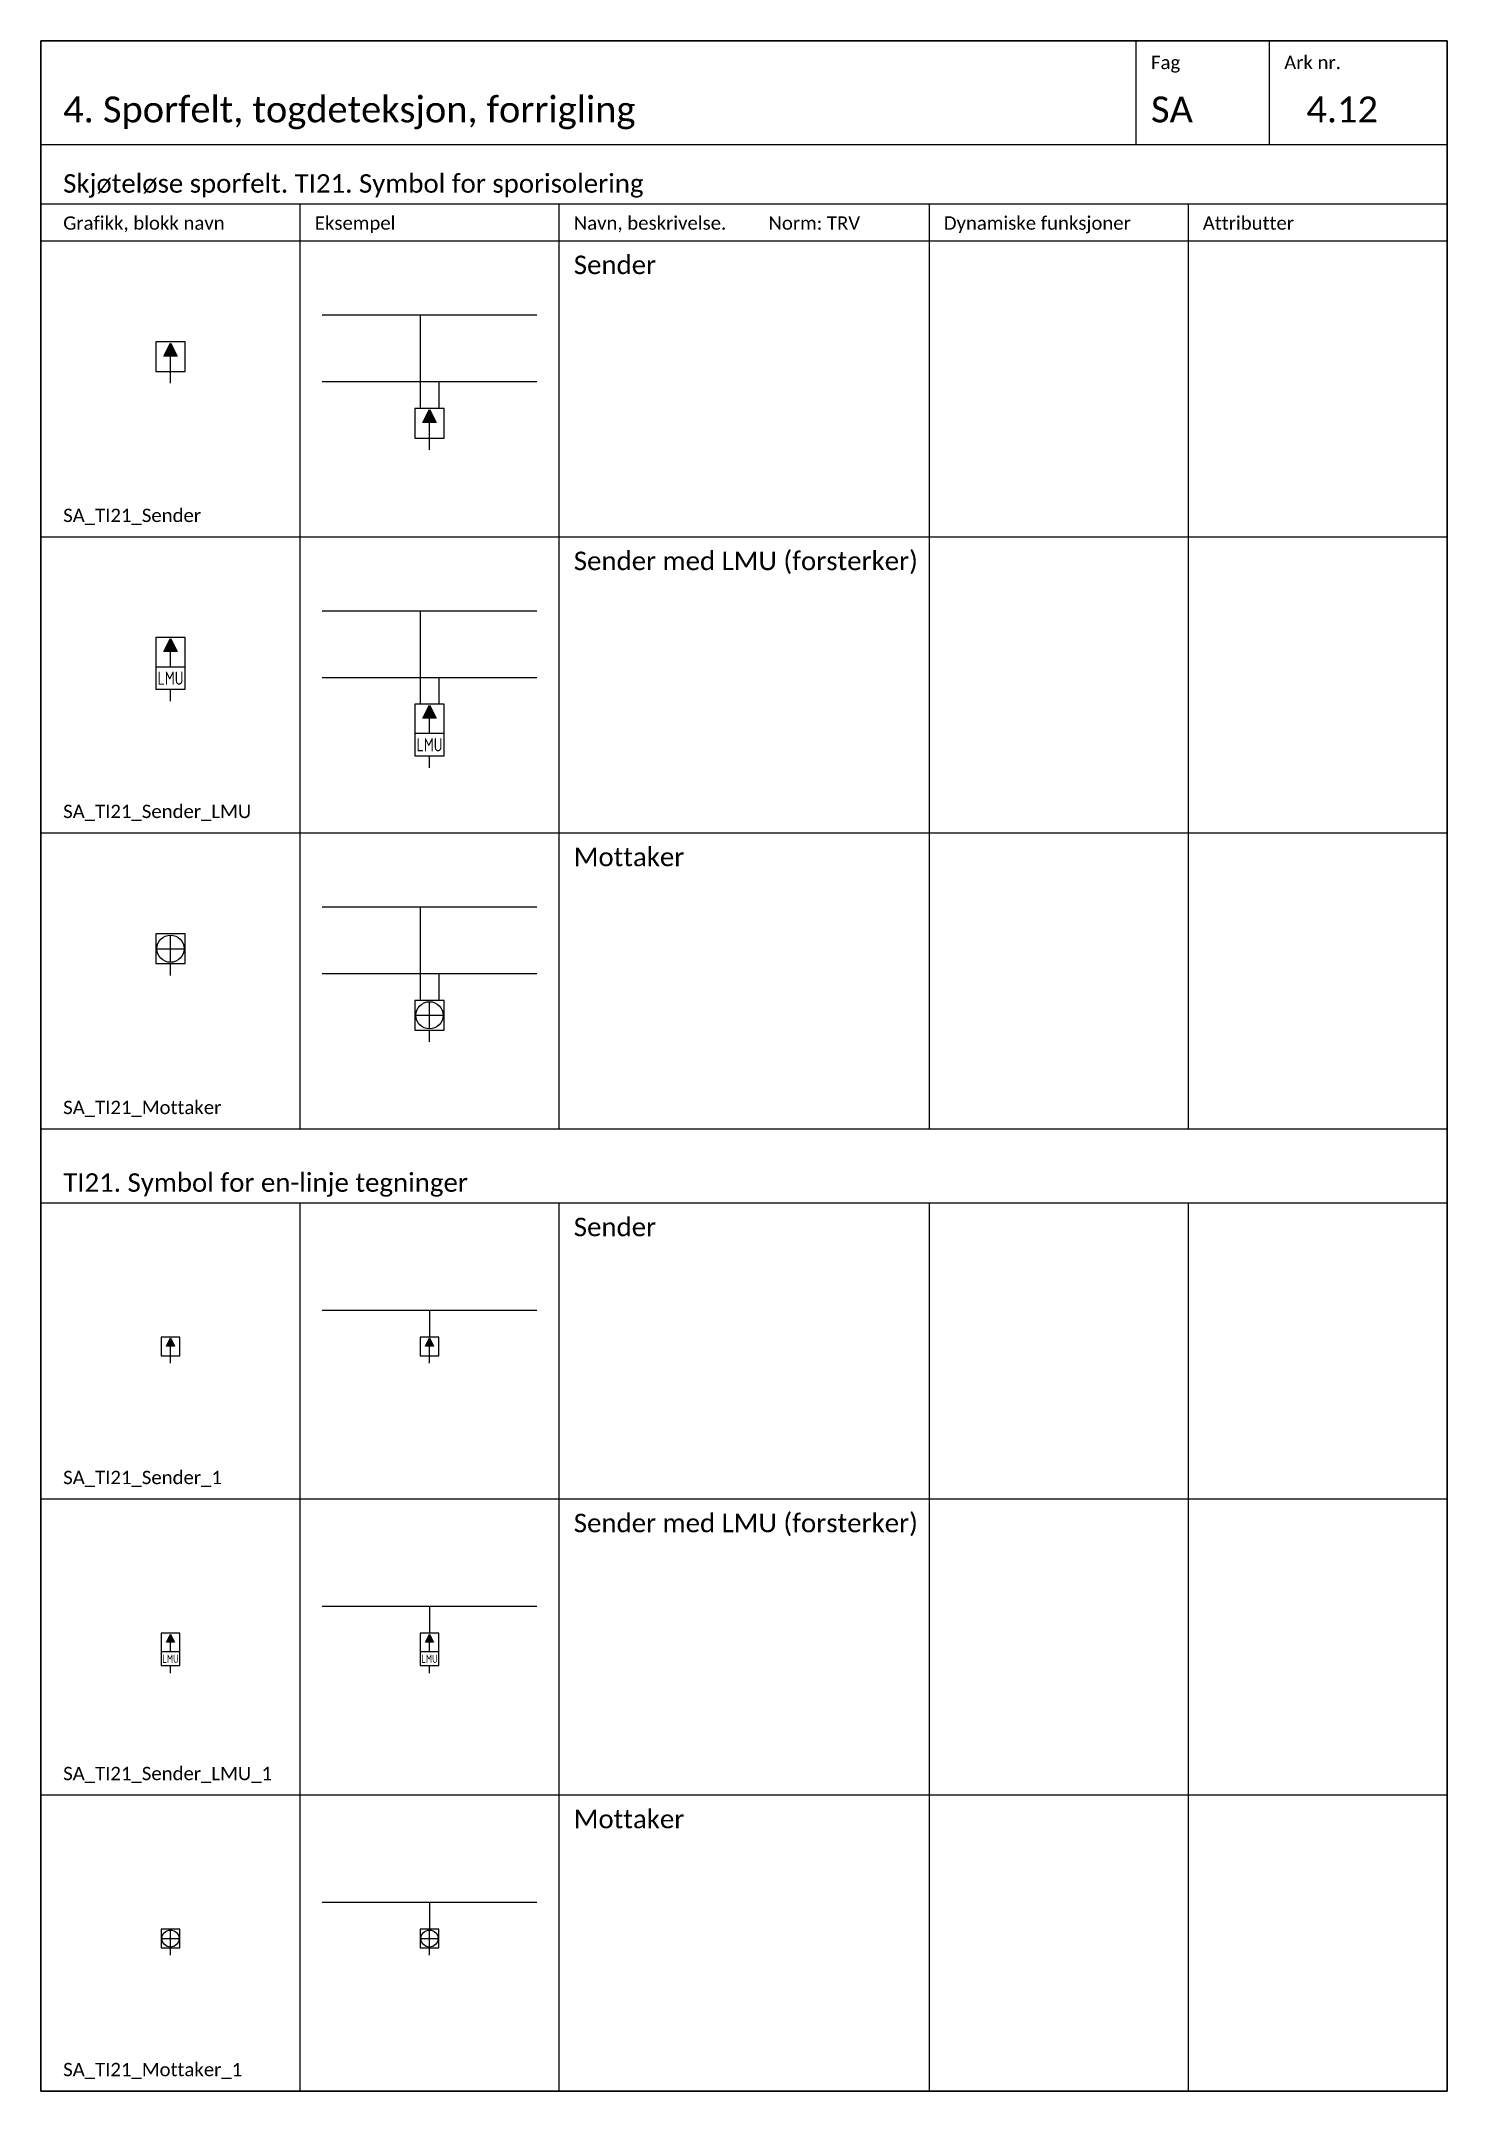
# Paper-space layout 'Layout1' of a CAD drawing. Header units: millimetres. Extents: x 0 to 190, y 0 to 277.
# The model-space entities are those that its viewports show. They can reach past a viewport. Long polylines and large blocks are cut down to what shows.
import ezdxf
from ezdxf.enums import TextEntityAlignment as Align

# ---------------------------------------------------------------- set-up
doc = ezdxf.new("R2010")
doc.units = ezdxf.units.MM
for name, color, linetype in [('RAMME', 5, 'Continuous'), ('RAMME SYMBOLER', 4, 'Continuous'), ('RAMME TEKST', 7, 'Continuous'), ('SIG-Komponenter', 2, 'Continuous'), ('SIG-SPOR enlinje', 5, 'Continuous'), ('SIG-SPOR-I', 1, 'Continuous'), ('SIG_ATT_Tekst18', 4, 'Continuous')]:
    doc.layers.add(name, color=color, linetype=linetype)
doc.styles.add('Calibri', font='calibri.ttf')
doc.styles.add('ISOCP', font='isocp.shx', dxfattribs={"width": 0.9})

# ---------------------------------------------------------------- blocks, each defined once
blk = doc.blocks.new('SA_TI21_Sender')
at = {"linetype": 'ByBlock', "lineweight": -2}
h = blk.add_hatch(color=0, dxfattribs=at)
h.dxf.hatch_style = 1
h.paths.add_polyline_path([(0, -0.16), (0.88, -1.92), (-0.88, -1.92)])
at = {"color": 0, "linetype": 'ByBlock', "lineweight": -2}
for points in [[(2, 0), (-2, 0)], [(-2, 0), (-2, -4)], [(2, -4), (2, 0)], [(0, -5.6), (0, -1.92)], [(-2, -4), (2, -4)]]:
    blk.add_lwpolyline(points, dxfattribs=at)
for points in [[(0, -0.16), (0.88, -1.92), (-0.88, -1.92)], [(0, -0.52), (0.62, -1.76), (-0.62, -1.76)], [(0, -0.88), (0.36, -1.6), (-0.36, -1.6)], [(0, -1.23), (0.1, -1.44), (-0.1, -1.44)]]:
    blk.add_lwpolyline(points, close=True, dxfattribs=at)
blk = doc.blocks.new('SA_TI21_Sender_LMU')
at = {"linetype": 'ByBlock', "lineweight": -2}
h = blk.add_hatch(color=0, dxfattribs=at)
h.dxf.hatch_style = 1
h.paths.add_polyline_path([(0, -0.16), (0.88, -1.92), (-0.88, -1.92)])
at = {"color": 0, "linetype": 'ByBlock', "lineweight": -2}
for points in [[(2, 0), (-2, 0)], [(-2, 0), (-2, -4)], [(2, -4), (2, 0)], [(0, -4), (0, -1.92)], [(0, -8.6), (0, -7)]]:
    blk.add_lwpolyline(points, dxfattribs=at)
for points in [[(0, -0.16), (0.88, -1.92), (-0.88, -1.92)], [(0, -0.52), (0.62, -1.76), (-0.62, -1.76)], [(0, -0.88), (0.36, -1.6), (-0.36, -1.6)], [(0, -1.23), (0.1, -1.44), (-0.1, -1.44)], [(-2, -7), (2, -7), (2, -4), (-2, -4)]]:
    blk.add_lwpolyline(points, close=True, dxfattribs=at)
at = {"layer": 'SIG_ATT_Tekst18', "style": 'ISOCP', "width": 0.85}
blk.add_text('LMU', height=1.8, dxfattribs=at).set_placement((0, -5.5), align=Align.MIDDLE)
blk = doc.blocks.new('SA_TI21_Mottaker')
at = {"color": 0, "linetype": 'ByBlock', "lineweight": -2}
blk.add_line((-1.84, -2), (1.84, -2), dxfattribs=at)
for points in [[(2, 0), (-2, 0)], [(-2, 0), (-2, -4)], [(2, -4), (2, 0)], [(0, -3.84), (0, -0.16)], [(-2, -4), (2, -4)], [(0, -5.6), (0, -4)]]:
    blk.add_lwpolyline(points, dxfattribs=at)
blk.add_circle((0, -2), 1.84, dxfattribs=at)
blk = doc.blocks.new('SA_TI21_Sender_1')
at = {"linetype": 'ByBlock', "lineweight": -2}
h = blk.add_hatch(color=0, dxfattribs=at)
h.dxf.hatch_style = 1
h.paths.add_polyline_path([(0, -0.1), (0.55, -1.2), (-0.55, -1.2)])
at = {"color": 0, "linetype": 'ByBlock', "lineweight": -2}
for points in [[(1.25, 0), (-1.25, 0)], [(-1.25, 0), (-1.25, -2.5)], [(1.25, -2.5), (1.25, 0)], [(-1.25, -2.5), (1.25, -2.5)], [(0, -3.5), (0, -1.2)]]:
    blk.add_lwpolyline(points, dxfattribs=at)
for points in [[(0, -0.1), (0.55, -1.2), (-0.55, -1.2)], [(0, -0.32), (0.39, -1.1), (-0.39, -1.1)], [(0, -0.55), (0.23, -1), (-0.23, -1)], [(0, -0.77), (0.06, -0.9), (-0.06, -0.9)]]:
    blk.add_lwpolyline(points, close=True, dxfattribs=at)
blk = doc.blocks.new('SA_TI21_Sender_LMU_1')
at = {"linetype": 'ByBlock', "lineweight": -2}
h = blk.add_hatch(color=0, dxfattribs=at)
h.dxf.hatch_style = 1
h.paths.add_polyline_path([(0, -0.1), (0.55, -1.2), (-0.55, -1.2)])
at = {"color": 0, "linetype": 'ByBlock', "lineweight": -2}
for points in [[(1.25, 0), (-1.25, 0)], [(-1.25, 0), (-1.25, -2.5)], [(1.25, -2.5), (1.25, 0)], [(0, -2.5), (0, -1.2)], [(0, -5.37), (0, -4.37)]]:
    blk.add_lwpolyline(points, dxfattribs=at)
for points in [[(-1.25, -4.37), (1.25, -4.37), (1.25, -2.5), (-1.25, -2.5)], [(0, -0.1), (0.55, -1.2), (-0.55, -1.2)], [(0, -0.32), (0.39, -1.1), (-0.39, -1.1)], [(0, -0.55), (0.23, -1), (-0.23, -1)], [(0, -0.77), (0.06, -0.9), (-0.06, -0.9)]]:
    blk.add_lwpolyline(points, close=True, dxfattribs=at)
at = {"layer": 'SIG_ATT_Tekst18', "style": 'ISOCP', "width": 0.85}
blk.add_text('LMU', height=1.125, dxfattribs=at).set_placement((0, -3.44), align=Align.MIDDLE)
blk = doc.blocks.new('SA_TI21_Mottaker_1')
at = {"color": 0, "linetype": 'ByBlock', "lineweight": -2}
blk.add_line((-1.15, -1.25), (1.15, -1.25), dxfattribs=at)
for points in [[(1.25, 0), (-1.25, 0)], [(-1.25, 0), (-1.25, -2.5)], [(1.25, -2.5), (1.25, 0)], [(-1.25, -2.5), (1.25, -2.5)], [(0, -2.4), (0, -0.1)], [(0, -3.5), (0, -2.5)]]:
    blk.add_lwpolyline(points, dxfattribs=at)
blk.add_circle((0, -1.25), 1.15, dxfattribs=at)

msp = doc.modelspace()

# ---------------------------------------------------------------- linework, layer by layer
at = {"layer": 'RAMME'}
msp.add_lwpolyline([(2500, -644), (2310, -644), (2310, -921), (2500, -921)], close=True, dxfattribs=at)
msp.add_lwpolyline([(2310, -658), (2500, -658)], dxfattribs=at)
at = {"layer": 'RAMME SYMBOLER'}
for p, q in [((2458, -658), (2458, -644)), ((2476, -658), (2476, -644)), ((2310, -666), (2500, -666)), ((2345, -666), (2345, -791)), ((2380, -666), (2380, -791)), ((2430, -666), (2430, -791)), ((2465, -666), (2465, -791)), ((2310, -671), (2500, -671)), ((2310, -711), (2500, -711)), ((2310, -751), (2500, -751)), ((2310, -791), (2500, -791)), ((2310, -801), (2500, -801)), ((2345, -801), (2345, -921)), ((2380, -801), (2380, -921)), ((2430, -801), (2430, -921)), ((2465, -801), (2465, -921)), ((2310, -841), (2500, -841)), ((2310, -881), (2500, -881))]:
    msp.add_line(p, q, dxfattribs=at)
at = {"layer": 'SIG-Komponenter'}
for p, q in [((2361.25, -681), (2361.25, -693.65)), ((2363.75, -690), (2363.75, -693.65)), ((2361.25, -721), (2361.25, -733.59)), ((2363.75, -730), (2363.75, -733.59)), ((2361.25, -761), (2361.25, -773.65)), ((2363.75, -770), (2363.75, -773.65)), ((2362.5, -815.5), (2362.5, -819.15)), ((2362.5, -855.5), (2362.5, -859.15)), ((2362.5, -895.5), (2362.5, -899.15))]:
    msp.add_line(p, q, dxfattribs=at)
at = {"layer": 'SIG-SPOR enlinje'}
for p, q in [((2348, -815.5), (2377, -815.5)), ((2348, -855.5), (2377, -855.5)), ((2348, -895.5), (2377, -895.5))]:
    msp.add_line(p, q, dxfattribs=at)
at = {"layer": 'SIG-SPOR-I'}
for p, q in [((2348, -681), (2377, -681)), ((2348, -690), (2377, -690)), ((2348, -721), (2377, -721)), ((2348, -730), (2377, -730)), ((2348, -761), (2377, -761)), ((2348, -770), (2377, -770))]:
    msp.add_line(p, q, dxfattribs=at)

# ---------------------------------------------------------------- block references
at = {"layer": 'SIG-Komponenter'}
for name, p in [('SA_TI21_Sender', (2327.5, -684.65)), ('SA_TI21_Sender', (2362.5, -693.65)), ('SA_TI21_Sender_LMU', (2327.5, -724.59)), ('SA_TI21_Sender_LMU', (2362.5, -733.59)), ('SA_TI21_Mottaker', (2327.5, -764.65)), ('SA_TI21_Mottaker', (2362.5, -773.65)), ('SA_TI21_Sender_1', (2327.5, -819.15)), ('SA_TI21_Sender_1', (2362.5, -819.15)), ('SA_TI21_Sender_LMU_1', (2327.5, -859.15)), ('SA_TI21_Sender_LMU_1', (2362.5, -859.15)), ('SA_TI21_Mottaker_1', (2327.5, -899.15)), ('SA_TI21_Mottaker_1', (2362.5, -899.15))]:
    msp.add_blockref(name, p, dxfattribs=at)

# ---------------------------------------------------------------- texts
at = {"layer": 'RAMME TEKST', "linetype": 'ByBlock', "style": 'Calibri'}
for s, height, p in [('Fag', 1.8, (2460, -647.8)), ('Ark nr.', 1.8, (2478, -647.8)), ('4. Sporfelt, togdeteksjon, forrigling', 3.5, (2313, -655)), ('SA', 3.5, (2460, -655)), ('4.12', 3.5, (2481, -655)), ('Skjøteløse sporfelt. TI21. Symbol for sporisolering', 2.5, (2313, -664.5)), ('Grafikk, blokk navn', 1.8, (2313, -669.5)), ('Eksempel', 1.8, (2347, -669.5)), ('Navn, beskrivelse.         Norm: TRV', 1.8, (2382, -669.5)), ('Dynamiske funksjoner', 1.8, (2432, -669.5)), ('Attributter', 1.8, (2467, -669.5)), ('SA_TI21_Sender', 1.8, (2313, -709)), ('SA_TI21_Sender_LMU', 1.8, (2313, -749)), ('SA_TI21_Mottaker', 1.8, (2313, -789)), ('TI21. Symbol for en-linje tegninger', 2.5, (2313, -799.5)), ('SA_TI21_Sender_1', 1.8, (2313, -839)), ('SA_TI21_Sender_LMU_1', 1.8, (2313, -879)), ('SA_TI21_Mottaker_1', 1.8, (2313, -919))]:
    msp.add_text(s, height=height, dxfattribs=at).set_placement(p)
at = {"layer": 'RAMME TEKST', "linetype": 'ByBlock', "char_height": 2.5, "width": 46, "attachment_point": 1, "style": 'Calibri'}
for s, insert in [('Sender', (2382, -673)), ('Sender med LMU (forsterker)', (2382, -713)), ('Mottaker', (2382, -753)), ('Sender', (2382, -803)), ('Sender med LMU (forsterker)', (2382, -843)), ('Mottaker', (2382, -883))]:
    msp.add_mtext(s, dxfattribs=dict(at, insert=insert))

psp = doc.layouts.get("Layout1")

# ---------------------------------------------------------------- linework, layer by layer
at = {"layer": 'RAMME'}
psp.add_lwpolyline([(190, 0), (0, 0), (0, 277), (190, 277)], close=True, dxfattribs=at)

# ---------------------------------------------------------------- viewports
at = {"layer": 'SIG-Komponenter'}
vp = psp.add_viewport(center=(95, 138.5), size=(190, 277), view_center_point=(2405, -782.5), view_height=277, dxfattribs=at)
vp.dxf.flags = 0x10000  # cut along an outline
vp.dxf.clipping_boundary_handle = psp.add_lwpolyline([(190, 0), (0, 0), (0, 277), (190, 277)], format="xyb", close=True, dxfattribs={"invisible": 1}).dxf.handle

doc.saveas('drawing.dxf')
